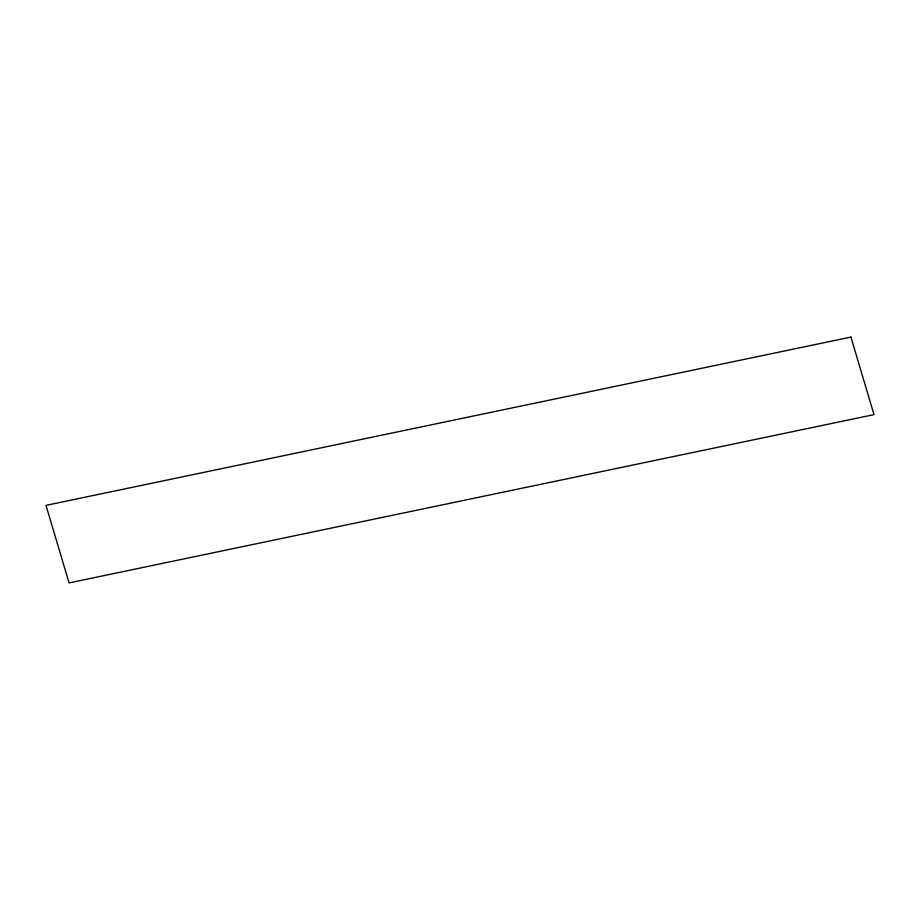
<?xml version="1.0" encoding="UTF-8"?>
<svg xmlns="http://www.w3.org/2000/svg" width="920" height="920" viewBox="0 0 920 920"><rect width="100%" height="100%" fill="white"/><g stroke="black" fill="none" stroke-linecap="round" stroke-linejoin="round"><path stroke-width="1.38" d="M850.931 337.088L46 505.367L69.069 582.912L874 414.632L850.931 337.088"/></g></svg>
